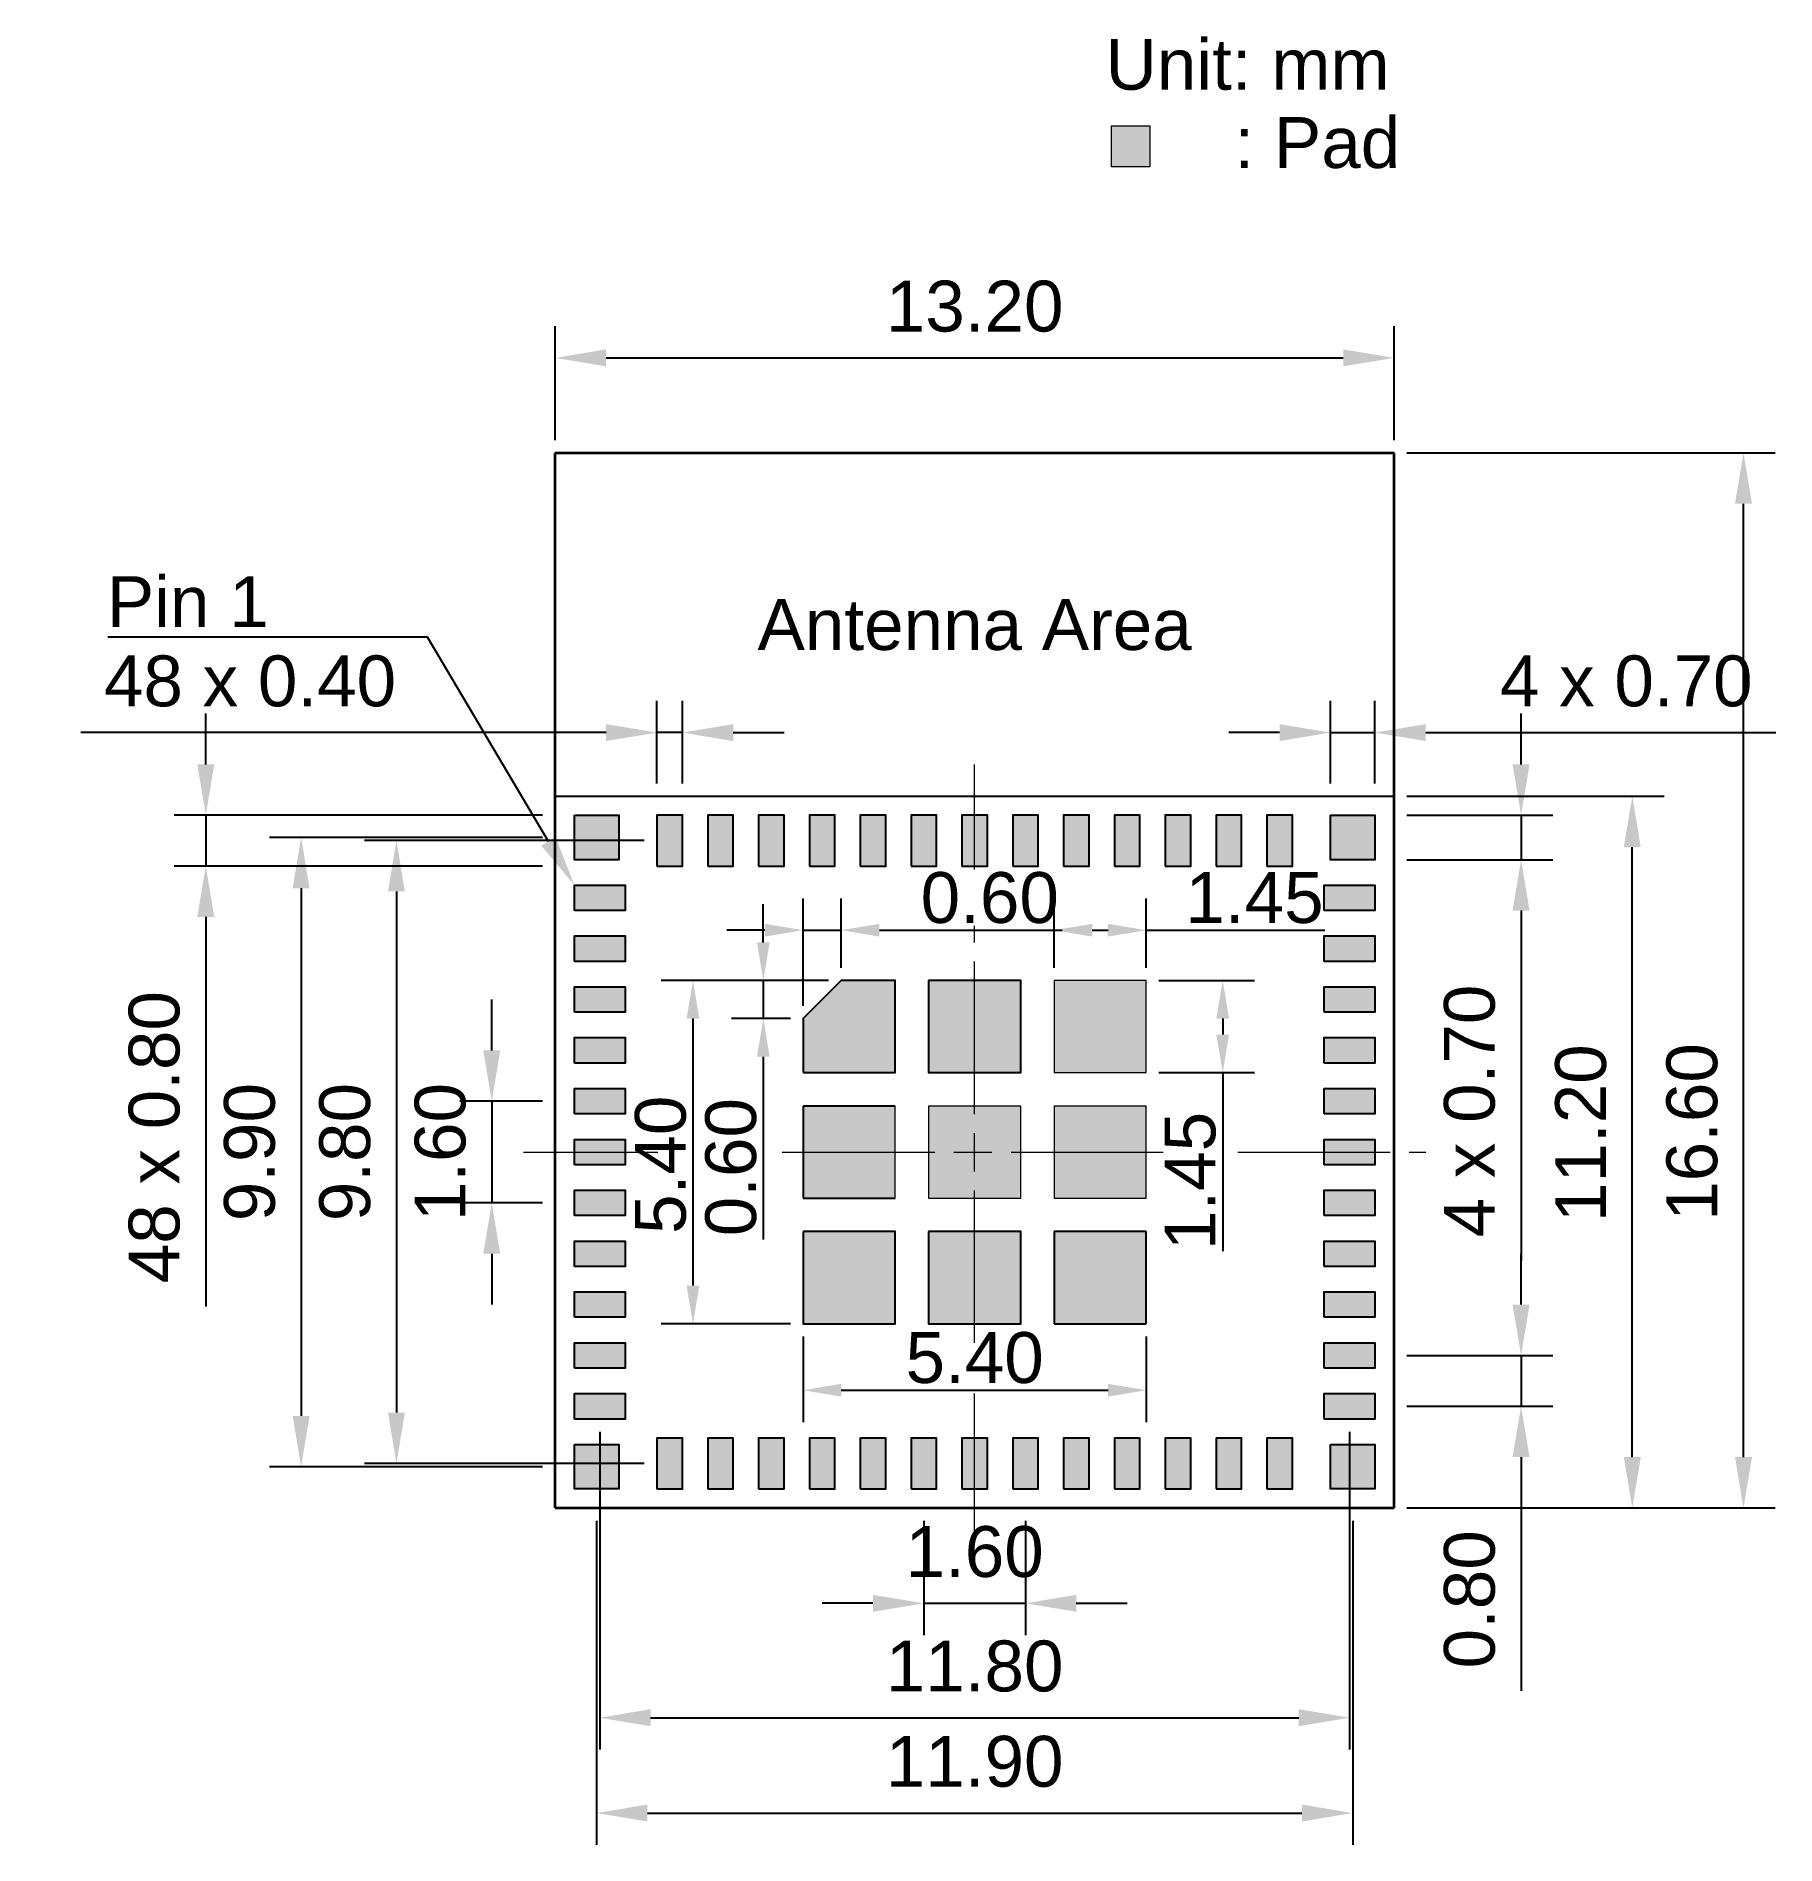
# Model space of a CAD drawing. Header units: millimetres. Extents: x 799.3 to 826.7, y -165.2 to -136.7.
import ezdxf
from ezdxf import colors
from ezdxf.entities.mleader import LeaderData, LeaderLine
from ezdxf.enums import TextEntityAlignment as Align
from ezdxf.math import Vec2, Vec3

# ---------------------------------------------------------------- set-up
doc = ezdxf.new("R2010")
doc.units = ezdxf.units.MM
doc.linetypes.add('ACAD_ISO08W100', pattern=[36, 24, -3, 6, -3])
doc.layers.add('DELETE', color=10, linetype='Continuous')
for name, color, linetype, lineweight in [('图框', 7, 'Continuous', 35), ('点划线', 6, 'ACAD_ISO08W100', 15), ('细实线', 7, 'Continuous', 15)]:
    doc.layers.add(name, color=color, linetype=linetype, lineweight=lineweight)
doc.styles.get("Standard").update_dxf_attribs({"font": 'arial.ttf'})
doc.dimstyles.new('ISO-25', dxfattribs={"dimtxt": 1, "dimasz": 1, "dimexe": 1.25, "dimexo": 0.2, "dimtad": 1, "dimzin": 1, "dimdsep": 46, "dimtxsty": 'Standard', "dimcen": 2.5, "dimadec": 0, "dimazin": 0, "dimtfac": 1, "dimtmove": 0, "dimatfit": 3, "dimfxl": 1, "dimarcsym": 0})

# ---------------------------------------------------------------- blocks, each defined once
blk = doc.blocks.new('*D789')
at = {"layer": 'Defpoints', "color": 0, "transparency": 16777216}
for p in [(807.777, -153.471), (806.477, -155.071), (807.777, -155.071)]:
    blk.add_point(p, dxfattribs=at)
at = {"layer": '细实线', "color": 7, "lineweight": -2, "transparency": 16777216}
for p, q in [((806.477, -152.671), (806.477, -151.871)), ((807.277, -153.471), (805.977, -153.471)), ((806.477, -153.471), (806.477, -155.071)), ((807.277, -155.071), (805.977, -155.071)), ((806.477, -155.871), (806.477, -156.671))]:
    blk.add_line(p, q, dxfattribs=at)
at = {"layer": '细实线', "color": 7, "transparency": 16777216}
for points in [[(806.344, -152.671), (806.61, -152.671), (806.477, -153.471)], [(806.344, -155.871), (806.61, -155.871), (806.477, -155.071)]]:
    blk.add_solid(points, dxfattribs=at)
at = {"layer": '细实线', "color": 7, "transparency": 16777216, "insert": (805.669, -154.271), "char_height": 0.8, "attachment_point": 5, "rotation": 90}
blk.add_mtext('1.60', dxfattribs=at)
blk = doc.blocks.new('*D818')
at = {"layer": 'Defpoints', "color": 0, "transparency": 16777216}
for p in [(820.677, -148.671), (824.427, -148.671), (820.677, -159.871)]:
    blk.add_point(p, dxfattribs=at)
at = {"layer": '细实线', "color": 7, "lineweight": -2, "transparency": 16777216}
for p, q in [((820.877, -148.671), (824.927, -148.671)), ((824.427, -159.071), (824.427, -149.471)), ((820.877, -159.871), (824.927, -159.871))]:
    blk.add_line(p, q, dxfattribs=at)
at = {"layer": '细实线', "color": 7, "transparency": 16777216}
for points in [[(824.294, -149.471), (824.56, -149.471), (824.427, -148.671)], [(824.294, -159.071), (824.56, -159.071), (824.427, -159.871)]]:
    blk.add_solid(points, dxfattribs=at)
at = {"layer": '细实线', "color": 7, "transparency": 16777216, "insert": (823.619, -153.974), "char_height": 0.8, "attachment_point": 5, "rotation": 90}
blk.add_mtext('11.20', dxfattribs=at)
blk = doc.blocks.new('*D790')
at = {"layer": 'Defpoints', "color": 0, "transparency": 16777216}
for p in [(811.977, -151.571), (810.751, -152.171), (811.377, -152.171)]:
    blk.add_point(p, dxfattribs=at)
at = {"layer": '细实线', "color": 7, "lineweight": -2, "transparency": 16777216}
for p, q in [((810.751, -150.971), (810.751, -150.371)), ((811.777, -151.571), (810.251, -151.571)), ((810.751, -151.571), (810.751, -152.171)), ((811.177, -152.171), (810.251, -152.171)), ((810.751, -152.771), (810.751, -155.646))]:
    blk.add_line(p, q, dxfattribs=at)
at = {"layer": '细实线', "color": 7, "transparency": 16777216}
for points in [[(810.651, -150.971), (810.851, -150.971), (810.751, -151.571)], [(810.651, -152.771), (810.851, -152.771), (810.751, -152.171)]]:
    blk.add_solid(points, dxfattribs=at)
at = {"layer": '细实线', "color": 7, "transparency": 16777216, "insert": (810.243, -154.508), "char_height": 0.8, "attachment_point": 5, "rotation": 90}
blk.add_mtext('0.60', dxfattribs=at)
blk = doc.blocks.new('*D791')
at = {"layer": 'Defpoints', "color": 0, "transparency": 16777216}
for p in [(807.777, -149.321), (803.477, -159.221), (807.777, -159.221)]:
    blk.add_point(p, dxfattribs=at)
at = {"layer": '细实线', "color": 7, "lineweight": -2, "transparency": 16777216}
for p, q in [((807.277, -149.321), (802.977, -149.321)), ((803.477, -150.121), (803.477, -158.421)), ((807.277, -159.221), (802.977, -159.221))]:
    blk.add_line(p, q, dxfattribs=at)
at = {"layer": '细实线', "color": 7, "transparency": 16777216}
for points in [[(803.344, -150.121), (803.61, -150.121), (803.477, -149.321)], [(803.344, -158.421), (803.61, -158.421), (803.477, -159.221)]]:
    blk.add_solid(points, dxfattribs=at)
at = {"layer": '细实线', "color": 7, "transparency": 16777216, "insert": (802.669, -154.271), "char_height": 0.8, "attachment_point": 5, "rotation": 90}
blk.add_mtext('9.90', dxfattribs=at)
blk = doc.blocks.new('*D792')
at = {"layer": 'Defpoints', "color": 0, "transparency": 16777216}
for p in [(811.377, -156.971), (816.777, -156.971), (816.777, -158.018)]:
    blk.add_point(p, dxfattribs=at)
at = {"layer": '细实线', "color": 7, "lineweight": -2, "transparency": 16777216}
for p, q in [((811.377, -157.171), (811.377, -158.518)), ((816.777, -157.171), (816.777, -158.518)), ((811.977, -158.018), (816.177, -158.018))]:
    blk.add_line(p, q, dxfattribs=at)
at = {"layer": '细实线', "color": 7, "transparency": 16777216}
for points in [[(811.977, -157.918), (811.977, -158.118), (811.377, -158.018)], [(816.177, -157.918), (816.177, -158.118), (816.777, -158.018)]]:
    blk.add_solid(points, dxfattribs=at)
at = {"layer": '细实线', "color": 7, "transparency": 16777216, "insert": (814.077, -157.51), "char_height": 0.8, "attachment_point": 5}
blk.add_mtext('5.40', dxfattribs=at)
blk = doc.blocks.new('*D793')
at = {"layer": 'Defpoints', "color": 0, "transparency": 16777216}
for p in [(808.127, -159.571), (820.027, -159.571), (820.027, -164.671)]:
    blk.add_point(p, dxfattribs=at)
at = {"layer": '细实线', "color": 7, "lineweight": -2, "transparency": 16777216}
for p, q in [((808.127, -160.071), (808.127, -165.171)), ((820.027, -160.071), (820.027, -165.171)), ((808.927, -164.671), (819.227, -164.671))]:
    blk.add_line(p, q, dxfattribs=at)
at = {"layer": '细实线', "color": 7, "transparency": 16777216}
for points in [[(808.927, -164.537), (808.927, -164.804), (808.127, -164.671)], [(819.227, -164.537), (819.227, -164.804), (820.027, -164.671)]]:
    blk.add_solid(points, dxfattribs=at)
at = {"layer": '细实线', "color": 7, "transparency": 16777216, "insert": (814.077, -163.862), "char_height": 0.8, "attachment_point": 5}
blk.add_mtext('11.90', dxfattribs=at)
blk = doc.blocks.new('*D794')
at = {"layer": 'Defpoints', "color": 0, "transparency": 16777216}
for p in [(813.277, -159.571), (814.877, -159.571), (814.877, -161.371)]:
    blk.add_point(p, dxfattribs=at)
at = {"layer": '细实线', "color": 7, "lineweight": -2, "transparency": 16777216}
for p, q in [((813.277, -160.071), (813.277, -161.871)), ((814.877, -160.071), (814.877, -161.871)), ((812.477, -161.371), (811.677, -161.371)), ((813.277, -161.371), (814.877, -161.371)), ((815.677, -161.371), (816.477, -161.371))]:
    blk.add_line(p, q, dxfattribs=at)
at = {"layer": '细实线', "color": 7, "transparency": 16777216}
for points in [[(812.477, -161.237), (812.477, -161.504), (813.277, -161.371)], [(815.677, -161.237), (815.677, -161.504), (814.877, -161.371)]]:
    blk.add_solid(points, dxfattribs=at)
at = {"layer": '细实线', "color": 7, "transparency": 16777216, "insert": (814.077, -160.562), "char_height": 0.8, "attachment_point": 5}
blk.add_mtext('1.60', dxfattribs=at)
blk = doc.blocks.new('*D819')
at = {"layer": 'Defpoints', "color": 0, "transparency": 16777216}
for p in [(820.677, -141.775), (807.477, -143.271), (820.677, -143.271)]:
    blk.add_point(p, dxfattribs=at)
at = {"layer": '细实线', "color": 7, "lineweight": -2, "transparency": 16777216}
for p, q in [((807.477, -143.071), (807.477, -141.275)), ((820.677, -143.071), (820.677, -141.275)), ((808.277, -141.775), (819.877, -141.775))]:
    blk.add_line(p, q, dxfattribs=at)
at = {"layer": '细实线', "color": 7, "transparency": 16777216}
for points in [[(808.277, -141.641), (808.277, -141.908), (807.477, -141.775)], [(819.877, -141.641), (819.877, -141.908), (820.677, -141.775)]]:
    blk.add_solid(points, dxfattribs=at)
at = {"layer": '细实线', "color": 7, "transparency": 16777216, "insert": (814.077, -140.966), "char_height": 0.8, "attachment_point": 5}
blk.add_mtext('13.20', dxfattribs=at)
blk = doc.blocks.new('*D820')
at = {"layer": 'Defpoints', "color": 0, "transparency": 16777216}
for p in [(820.677, -143.271), (826.177, -143.271), (820.677, -159.871)]:
    blk.add_point(p, dxfattribs=at)
at = {"layer": '细实线', "color": 7, "lineweight": -2, "transparency": 16777216}
for p, q in [((820.877, -143.271), (826.677, -143.271)), ((826.177, -159.071), (826.177, -144.071)), ((820.877, -159.871), (826.677, -159.871))]:
    blk.add_line(p, q, dxfattribs=at)
at = {"layer": '细实线', "color": 7, "transparency": 16777216}
for points in [[(826.044, -144.071), (826.311, -144.071), (826.177, -143.271)], [(826.044, -159.071), (826.311, -159.071), (826.177, -159.871)]]:
    blk.add_solid(points, dxfattribs=at)
at = {"layer": '细实线', "color": 7, "transparency": 16777216, "insert": (825.369, -153.955), "char_height": 0.8, "attachment_point": 5, "rotation": 90}
blk.add_mtext('16.60', dxfattribs=at)
blk = doc.blocks.new('*D795')
at = {"layer": 'Defpoints', "color": 0, "transparency": 16777216}
for p in [(816.777, -151.571), (816.777, -153.021), (817.981, -153.021)]:
    blk.add_point(p, dxfattribs=at)
at = {"layer": '细实线', "color": 7, "lineweight": -2, "transparency": 16777216}
for p, q in [((816.977, -151.571), (818.481, -151.571)), ((817.981, -152.171), (817.981, -152.421)), ((816.977, -153.021), (818.481, -153.021)), ((817.981, -153.021), (817.981, -155.829))]:
    blk.add_line(p, q, dxfattribs=at)
at = {"layer": '细实线', "color": 7, "transparency": 16777216}
for points in [[(817.881, -152.171), (818.081, -152.171), (817.981, -151.571)], [(817.881, -152.421), (818.081, -152.421), (817.981, -153.021)]]:
    blk.add_solid(points, dxfattribs=at)
at = {"layer": '细实线', "color": 7, "transparency": 16777216, "insert": (817.472, -154.725), "char_height": 0.8, "attachment_point": 5, "rotation": 90}
blk.add_mtext('1.45', dxfattribs=at)
blk = doc.blocks.new('*D796')
at = {"layer": 'Defpoints', "color": 0, "transparency": 16777216}
for p in [(811.977, -151.571), (809.644, -156.971), (811.377, -156.971)]:
    blk.add_point(p, dxfattribs=at)
at = {"layer": '细实线', "color": 7, "lineweight": -2, "transparency": 16777216}
for p, q in [((811.777, -151.571), (809.144, -151.571)), ((809.644, -152.171), (809.644, -156.371)), ((811.177, -156.971), (809.144, -156.971))]:
    blk.add_line(p, q, dxfattribs=at)
at = {"layer": '细实线', "color": 7, "transparency": 16777216}
for points in [[(809.544, -152.171), (809.744, -152.171), (809.644, -151.571)], [(809.544, -156.371), (809.744, -156.371), (809.644, -156.971)]]:
    blk.add_solid(points, dxfattribs=at)
at = {"layer": '细实线', "color": 7, "transparency": 16777216, "insert": (809.136, -154.471), "char_height": 0.8, "attachment_point": 5, "rotation": 90}
blk.add_mtext('5.40', dxfattribs=at)
blk = doc.blocks.new('*D797')
at = {"layer": 'Defpoints', "color": 0, "transparency": 16777216}
for p in [(816.777, -150.78), (815.327, -151.571), (816.777, -151.571)]:
    blk.add_point(p, dxfattribs=at)
at = {"layer": '细实线', "color": 7, "lineweight": -2, "transparency": 16777216}
for p, q in [((815.327, -151.371), (815.327, -150.28)), ((816.777, -151.371), (816.777, -150.28)), ((815.927, -150.78), (816.177, -150.78)), ((816.777, -150.78), (819.586, -150.78))]:
    blk.add_line(p, q, dxfattribs=at)
at = {"layer": '细实线', "color": 7, "transparency": 16777216}
for points in [[(815.927, -150.68), (815.927, -150.88), (815.327, -150.78)], [(816.177, -150.68), (816.177, -150.88), (816.777, -150.78)]]:
    blk.add_solid(points, dxfattribs=at)
at = {"layer": '细实线', "color": 7, "transparency": 16777216, "insert": (818.481, -150.272), "char_height": 0.8, "attachment_point": 5}
blk.add_mtext('1.45', dxfattribs=at)
blk = doc.blocks.new('*D798')
at = {"layer": 'Defpoints', "color": 0, "transparency": 16777216}
for p in [(811.977, -150.78), (811.977, -151.571), (811.377, -152.171)]:
    blk.add_point(p, dxfattribs=at)
at = {"layer": '细实线', "color": 7, "lineweight": -2, "transparency": 16777216}
for p, q in [((811.377, -151.971), (811.377, -150.28)), ((811.977, -151.371), (811.977, -150.28)), ((810.777, -150.78), (810.177, -150.78)), ((811.377, -150.78), (811.977, -150.78)), ((812.577, -150.78), (815.452, -150.78))]:
    blk.add_line(p, q, dxfattribs=at)
at = {"layer": '细实线', "color": 7, "transparency": 16777216}
for points in [[(810.777, -150.68), (810.777, -150.88), (811.377, -150.78)], [(812.577, -150.68), (812.577, -150.88), (811.977, -150.78)]]:
    blk.add_solid(points, dxfattribs=at)
at = {"layer": '细实线', "color": 7, "transparency": 16777216, "insert": (814.315, -150.272), "char_height": 0.8, "attachment_point": 5}
blk.add_mtext('0.60', dxfattribs=at)
blk = doc.blocks.new('*D799')
at = {"layer": 'Defpoints', "color": 0, "transparency": 16777216}
for p in [(808.177, -158.471), (819.977, -158.471), (819.977, -163.171)]:
    blk.add_point(p, dxfattribs=at)
at = {"layer": '细实线', "color": 7, "lineweight": -2, "transparency": 16777216}
for p, q in [((808.177, -158.671), (808.177, -163.671)), ((819.977, -158.671), (819.977, -163.671)), ((808.977, -163.171), (819.177, -163.171))]:
    blk.add_line(p, q, dxfattribs=at)
at = {"layer": '细实线', "color": 7, "transparency": 16777216}
for points in [[(808.977, -163.037), (808.977, -163.304), (808.177, -163.171)], [(819.177, -163.037), (819.177, -163.304), (819.977, -163.171)]]:
    blk.add_solid(points, dxfattribs=at)
at = {"layer": '细实线', "color": 7, "transparency": 16777216, "insert": (814.077, -162.362), "char_height": 0.8, "attachment_point": 5}
blk.add_mtext('11.80', dxfattribs=at)
blk = doc.blocks.new('*D800')
at = {"layer": 'Defpoints', "color": 0, "transparency": 16777216}
for p in [(809.077, -149.371), (804.977, -159.171), (809.077, -159.171)]:
    blk.add_point(p, dxfattribs=at)
at = {"layer": '细实线', "color": 7, "lineweight": -2, "transparency": 16777216}
for p, q in [((808.877, -149.371), (804.477, -149.371)), ((804.977, -150.171), (804.977, -158.371)), ((808.877, -159.171), (804.477, -159.171))]:
    blk.add_line(p, q, dxfattribs=at)
at = {"layer": '细实线', "color": 7, "transparency": 16777216}
for points in [[(804.844, -150.171), (805.11, -150.171), (804.977, -149.371)], [(804.844, -158.371), (805.11, -158.371), (804.977, -159.171)]]:
    blk.add_solid(points, dxfattribs=at)
at = {"layer": '细实线', "color": 7, "transparency": 16777216, "insert": (804.168, -154.271), "char_height": 0.8, "attachment_point": 5, "rotation": 90}
blk.add_mtext('9.80', dxfattribs=at)
blk = doc.blocks.new('*D821')
at = {"layer": 'Defpoints', "color": 0, "transparency": 16777216}
for p in [(809.077, -147.671), (809.077, -148.971), (809.477, -148.971)]:
    blk.add_point(p, dxfattribs=at)
at = {"layer": '细实线', "color": 7, "lineweight": -2, "transparency": 16777216}
for p, q in [((809.077, -148.471), (809.077, -147.171)), ((809.477, -148.471), (809.477, -147.171)), ((808.277, -147.671), (800.008, -147.671)), ((809.477, -147.671), (809.077, -147.671)), ((810.277, -147.671), (811.077, -147.671))]:
    blk.add_line(p, q, dxfattribs=at)
at = {"layer": '细实线', "color": 7, "transparency": 16777216}
for points in [[(808.277, -147.538), (808.277, -147.804), (809.077, -147.671)], [(810.277, -147.538), (810.277, -147.804), (809.477, -147.671)]]:
    blk.add_solid(points, dxfattribs=at)
at = {"layer": '细实线', "color": 7, "transparency": 16777216, "insert": (802.673, -146.863), "char_height": 0.8, "attachment_point": 5}
blk.add_mtext('48 x 0.40', dxfattribs=at)
blk = doc.blocks.new('*D822')
at = {"layer": 'Defpoints', "color": 0, "transparency": 16777216}
for p in [(809.077, -148.971), (801.977, -149.771), (809.077, -149.771)]:
    blk.add_point(p, dxfattribs=at)
at = {"layer": '细实线', "color": 7, "lineweight": -2, "transparency": 16777216}
for p, q in [((801.977, -148.171), (801.977, -147.371)), ((807.277, -148.971), (801.477, -148.971)), ((801.977, -148.971), (801.977, -149.771)), ((807.277, -149.771), (801.477, -149.771)), ((801.977, -150.571), (801.977, -156.701))]:
    blk.add_line(p, q, dxfattribs=at)
at = {"layer": '细实线', "color": 7, "transparency": 16777216}
for points in [[(801.843, -148.171), (802.11, -148.171), (801.977, -148.971)], [(801.843, -150.571), (802.11, -150.571), (801.977, -149.771)]]:
    blk.add_solid(points, dxfattribs=at)
at = {"layer": '细实线', "color": 7, "transparency": 16777216, "insert": (801.168, -154.036), "char_height": 0.8, "attachment_point": 5, "rotation": 90}
blk.add_mtext('48 x 0.80', dxfattribs=at)
blk = doc.blocks.new('*D823')
at = {"layer": 'Defpoints', "color": 0, "transparency": 16777216}
for p in [(819.677, -147.671), (819.677, -148.971), (820.377, -148.971)]:
    blk.add_point(p, dxfattribs=at)
at = {"layer": '细实线', "color": 7, "lineweight": -2, "transparency": 16777216}
for p, q in [((819.677, -148.471), (819.677, -147.171)), ((820.377, -148.471), (820.377, -147.171)), ((818.877, -147.671), (818.077, -147.671)), ((819.677, -147.671), (820.377, -147.671)), ((821.177, -147.671), (826.686, -147.671))]:
    blk.add_line(p, q, dxfattribs=at)
at = {"layer": '细实线', "color": 7, "transparency": 16777216}
for points in [[(818.877, -147.538), (818.877, -147.804), (819.677, -147.671)], [(821.177, -147.538), (821.177, -147.804), (820.377, -147.671)]]:
    blk.add_solid(points, dxfattribs=at)
at = {"layer": '细实线', "color": 7, "transparency": 16777216, "insert": (824.332, -146.863), "char_height": 0.8, "attachment_point": 5}
blk.add_mtext('4 x 0.70', dxfattribs=at)
blk = doc.blocks.new('*D824')
at = {"layer": 'Defpoints', "color": 0, "transparency": 16777216}
for p in [(820.377, -148.971), (820.377, -149.671), (822.677, -149.671)]:
    blk.add_point(p, dxfattribs=at)
at = {"layer": '细实线', "color": 7, "lineweight": -2, "transparency": 16777216}
for p, q in [((822.677, -148.171), (822.677, -147.371)), ((820.877, -148.971), (823.177, -148.971)), ((822.677, -148.971), (822.677, -149.671)), ((820.877, -149.671), (823.177, -149.671)), ((822.677, -150.471), (822.677, -155.98))]:
    blk.add_line(p, q, dxfattribs=at)
at = {"layer": '细实线', "color": 7, "transparency": 16777216}
for points in [[(822.543, -148.171), (822.81, -148.171), (822.677, -148.971)], [(822.543, -150.471), (822.81, -150.471), (822.677, -149.671)]]:
    blk.add_solid(points, dxfattribs=at)
at = {"layer": '细实线', "color": 7, "transparency": 16777216, "insert": (821.868, -153.625), "char_height": 0.8, "attachment_point": 5, "rotation": 90}
blk.add_mtext('4 x 0.70', dxfattribs=at)
blk = doc.blocks.new('*D801')
at = {"layer": 'Defpoints', "color": 0, "transparency": 16777216}
for p in [(820.377, -157.471), (820.377, -158.271), (822.677, -158.271)]:
    blk.add_point(p, dxfattribs=at)
at = {"layer": '细实线', "color": 7, "lineweight": -2, "transparency": 16777216}
for p, q in [((822.677, -156.671), (822.677, -155.871)), ((820.877, -157.471), (823.177, -157.471)), ((822.677, -157.471), (822.677, -158.271)), ((820.877, -158.271), (823.177, -158.271)), ((822.677, -159.071), (822.677, -162.746))]:
    blk.add_line(p, q, dxfattribs=at)
at = {"layer": '细实线', "color": 7, "transparency": 16777216}
for points in [[(822.543, -156.671), (822.81, -156.671), (822.677, -157.471)], [(822.543, -159.071), (822.81, -159.071), (822.677, -158.271)]]:
    blk.add_solid(points, dxfattribs=at)
at = {"layer": '细实线', "color": 7, "transparency": 16777216, "insert": (821.868, -161.308), "char_height": 0.8, "attachment_point": 5, "rotation": 90}
blk.add_mtext('0.80', dxfattribs=at)

msp = doc.modelspace()

# ---------------------------------------------------------------- hatches: boundary and pattern name
h = msp.add_hatch(color=256)
h.dxf.hatch_style = 1
h.paths.add_polyline_path([(808.577, -154.071), (807.777, -154.071), (807.777, -154.271), (808.577, -154.271)])
h.paths.add_polyline_path([(820.377, -154.271), (819.577, -154.271), (819.577, -154.471), (820.377, -154.471)])
at = {"layer": '细实线'}
h = msp.add_hatch(color=7, dxfattribs=at)
h.dxf.hatch_style = 1
h.paths.add_polyline_path([(816.231, -138.77), (816.833, -138.77), (816.833, -138.126), (816.231, -138.126)])
at = {"layer": '细实线', "true_color": 0x000000}
h = msp.add_hatch(color=18, dxfattribs=at)
h.dxf.hatch_style = 1
h.paths.add_polyline_path([(809.077, -149.771), (809.477, -149.771), (809.477, -148.971), (809.077, -148.971)])
h.paths.add_polyline_path([(808.477, -148.971), (807.777, -148.971), (807.777, -149.671), (808.477, -149.671)])
h = msp.add_hatch(color=18, dxfattribs=at)
h.dxf.hatch_style = 1
h.paths.add_polyline_path([(809.877, -149.771), (810.277, -149.771), (810.277, -148.971), (809.877, -148.971)])
h.paths.add_polyline_path([(811.077, -148.971), (810.677, -148.971), (810.677, -149.771), (811.077, -149.771)])
h.paths.add_polyline_path([(811.877, -148.971), (811.477, -148.971), (811.477, -149.771), (811.877, -149.771)])
h.paths.add_polyline_path([(812.677, -148.971), (812.277, -148.971), (812.277, -149.771), (812.677, -149.771)])
h.paths.add_polyline_path([(813.477, -148.971), (813.077, -148.971), (813.077, -149.771), (813.477, -149.771)])
h.paths.add_polyline_path([(814.077, -148.971), (813.877, -148.971), (813.877, -149.771), (814.077, -149.771)])
h.paths.add_polyline_path([(814.277, -148.971), (814.077, -148.971), (814.077, -149.771), (814.277, -149.771)])
h.paths.add_polyline_path([(814.677, -149.771), (815.077, -149.771), (815.077, -148.971), (814.677, -148.971)])
h.paths.add_polyline_path([(815.877, -148.971), (815.477, -148.971), (815.477, -149.771), (815.877, -149.771)])
h.paths.add_polyline_path([(816.277, -149.771), (816.677, -149.771), (816.677, -148.971), (816.277, -148.971)])
h.paths.add_polyline_path([(817.077, -149.771), (817.477, -149.771), (817.477, -148.971), (817.077, -148.971)])
h.paths.add_polyline_path([(817.877, -149.771), (818.277, -149.771), (818.277, -148.971), (817.877, -148.971)])
h.paths.add_polyline_path([(818.677, -149.771), (819.077, -149.771), (819.077, -148.971), (818.677, -148.971)])
h.paths.add_polyline_path([(820.377, -149.671), (820.377, -148.971), (819.677, -148.971), (819.677, -149.671)])
h.paths.add_polyline_path([(820.377, -150.471), (820.377, -150.071), (819.577, -150.071), (819.577, -150.471)])
h.paths.add_polyline_path([(820.377, -151.271), (820.377, -150.871), (819.577, -150.871), (819.577, -151.271)])
h.paths.add_polyline_path([(820.377, -152.071), (820.377, -151.671), (819.577, -151.671), (819.577, -152.071)])
h.paths.add_polyline_path([(819.577, -152.47), (819.577, -152.87), (820.377, -152.87), (820.377, -152.47)])
h.paths.add_polyline_path([(820.377, -153.671), (820.377, -153.271), (819.577, -153.271), (819.577, -153.671)])
h.paths.add_polyline_path([(819.577, -154.271), (819.577, -154.471), (820.377, -154.471), (820.377, -154.271)], flags=17)
h.paths.add_polyline_path([(820.377, -154.471), (820.377, -154.071), (819.577, -154.071), (819.577, -154.471)])
h.paths.add_polyline_path([(819.577, -154.871), (819.577, -155.271), (820.377, -155.271), (820.377, -154.871)])
h.paths.add_polyline_path([(820.377, -156.071), (820.377, -155.671), (819.577, -155.671), (819.577, -156.071)])
h.paths.add_polyline_path([(819.677, -159.571), (820.377, -159.571), (820.377, -158.871), (819.677, -158.871)])
h.paths.add_polyline_path([(820.377, -158.471), (820.377, -158.071), (819.577, -158.071), (819.577, -158.471)])
h.paths.add_polyline_path([(820.377, -157.671), (820.377, -157.271), (819.577, -157.271), (819.577, -157.671)])
h.paths.add_polyline_path([(820.377, -156.871), (820.377, -156.471), (819.577, -156.471), (819.577, -156.871)])
h = msp.add_hatch(color=18, dxfattribs=at)
h.dxf.hatch_style = 1
h.paths.add_polyline_path([(807.777, -158.871), (807.777, -159.571), (808.477, -159.571), (808.477, -158.871)])
h.paths.add_polyline_path([(807.777, -158.071), (807.777, -158.471), (808.577, -158.471), (808.577, -158.071)])
h.paths.add_polyline_path([(807.777, -157.27), (807.777, -157.67), (808.577, -157.67), (808.577, -157.27)])
h.paths.add_polyline_path([(808.577, -156.871), (808.577, -156.471), (807.777, -156.471), (807.777, -156.871)])
h.paths.add_polyline_path([(807.777, -155.671), (807.777, -156.071), (808.577, -156.071), (808.577, -155.671)])
h.paths.add_polyline_path([(808.577, -155.271), (808.577, -154.871), (807.777, -154.871), (807.777, -155.271)])
h.paths.add_polyline_path([(808.577, -154.471), (808.577, -154.271), (807.777, -154.271), (807.777, -154.471)])
h.paths.add_polyline_path([(807.777, -153.271), (807.777, -153.671), (808.577, -153.671), (808.577, -153.271)])
h.paths.add_polyline_path([(807.777, -152.47), (807.777, -152.87), (808.577, -152.87), (808.577, -152.47)])
h.paths.add_polyline_path([(807.777, -151.671), (807.777, -152.071), (808.577, -152.071), (808.577, -151.671)])
h.paths.add_polyline_path([(807.777, -150.871), (807.777, -151.271), (808.577, -151.271), (808.577, -150.871)])
h.paths.add_polyline_path([(807.777, -150.071), (807.777, -150.471), (808.577, -150.471), (808.577, -150.071)])
h = msp.add_hatch(color=18, dxfattribs=at)
h.dxf.hatch_style = 1
h.paths.add_polyline_path([(812.827, -153.021), (812.827, -151.571), (811.977, -151.571), (811.377, -152.171), (811.377, -153.021)])
h.paths.add_polyline_path([(814.802, -151.571), (813.352, -151.571), (813.352, -153.021), (814.802, -153.021)])
h.paths.add_polyline_path([(815.327, -153.021), (816.777, -153.021), (816.777, -151.571), (815.327, -151.571)])
h.paths.add_polyline_path([(815.327, -154.996), (816.777, -154.996), (816.777, -153.546), (815.327, -153.546)])
h.paths.add_polyline_path([(814.802, -153.546), (813.352, -153.546), (813.352, -154.996), (814.802, -154.996)])
h.paths.add_polyline_path([(811.377, -154.996), (812.827, -154.996), (812.827, -153.546), (811.377, -153.546)])
h.paths.add_polyline_path([(811.377, -155.521), (811.377, -156.971), (812.827, -156.971), (812.827, -155.521)])
h.paths.add_polyline_path([(813.352, -156.971), (814.802, -156.971), (814.802, -155.521), (813.352, -155.521)])
h.paths.add_polyline_path([(815.327, -156.971), (816.777, -156.971), (816.777, -155.521), (815.327, -155.521)])
h = msp.add_hatch(color=18, dxfattribs=at)
h.dxf.hatch_style = 1
h.paths.add_polyline_path([(809.077, -159.571), (809.477, -159.571), (809.477, -158.771), (809.077, -158.771)])
h.paths.add_polyline_path([(810.277, -158.771), (809.877, -158.771), (809.877, -159.571), (810.277, -159.571)])
h.paths.add_polyline_path([(810.677, -159.571), (811.077, -159.571), (811.077, -158.771), (810.677, -158.771)])
h.paths.add_polyline_path([(811.477, -159.571), (811.877, -159.571), (811.877, -158.771), (811.477, -158.771)])
h.paths.add_polyline_path([(812.677, -158.771), (812.277, -158.771), (812.277, -159.571), (812.677, -159.571)])
h.paths.add_polyline_path([(813.077, -159.571), (813.477, -159.571), (813.477, -158.771), (813.077, -158.771)])
h.paths.add_polyline_path([(813.877, -159.571), (814.077, -159.571), (814.077, -158.771), (813.877, -158.771)], flags=17)
h.paths.add_polyline_path([(814.277, -158.771), (813.877, -158.771), (813.877, -159.571), (814.277, -159.571)])
h.paths.add_polyline_path([(814.677, -159.571), (815.077, -159.571), (815.077, -158.771), (814.677, -158.771)])
h.paths.add_polyline_path([(815.877, -158.771), (815.477, -158.771), (815.477, -159.571), (815.877, -159.571)])
h.paths.add_polyline_path([(816.277, -159.571), (816.677, -159.571), (816.677, -158.771), (816.277, -158.771)])
h.paths.add_polyline_path([(817.077, -159.571), (817.477, -159.571), (817.477, -158.771), (817.077, -158.771)])
h.paths.add_polyline_path([(817.877, -159.571), (818.277, -159.571), (818.277, -158.771), (817.877, -158.771)])
h.paths.add_polyline_path([(819.077, -158.771), (818.677, -158.771), (818.677, -159.571), (819.077, -159.571)])
h = msp.add_hatch(color=18, dxfattribs=at)
h.dxf.hatch_style = 1
h.paths.add_polyline_path([(813.877, -159.571), (814.077, -159.571), (814.077, -158.771), (813.877, -158.771)])
h = msp.add_hatch(color=18, dxfattribs=at)
h.dxf.hatch_style = 1
h.paths.add_polyline_path([(814.277, -158.771), (813.877, -158.771), (813.877, -159.571), (814.277, -159.571)])

# ---------------------------------------------------------------- linework, layer by layer
at = {"layer": 'DELETE', "color": 0}
for p, q in [((807.477, -148.671), (820.677, -148.671)), ((811.377, -153.546), (811.377, -154.996)), ((812.827, -153.546), (811.377, -153.546)), ((811.377, -153.546), (811.377, -153.546)), ((811.377, -154.996), (812.827, -154.996)), ((815.327, -155.521), (815.327, -155.521)), ((815.327, -155.521), (815.327, -156.971)), ((816.777, -155.521), (815.327, -155.521)), ((816.777, -156.971), (816.777, -155.521)), ((815.327, -156.971), (816.777, -156.971))]:
    msp.add_line(p, q, dxfattribs=at)
for points in [[(807.777, -148.971), (808.477, -148.971), (808.477, -149.671), (807.777, -149.671)], [(809.077, -149.771), (809.477, -149.771), (809.477, -148.971), (809.077, -148.971)], [(809.877, -149.771), (810.277, -149.771), (810.277, -148.971), (809.877, -148.971)], [(810.677, -149.771), (811.077, -149.771), (811.077, -148.971), (810.677, -148.971)], [(811.477, -149.771), (811.877, -149.771), (811.877, -148.971), (811.477, -148.971)], [(812.277, -149.771), (812.677, -149.771), (812.677, -148.971), (812.277, -148.971)], [(813.077, -149.771), (813.477, -149.771), (813.477, -148.971), (813.077, -148.971)], [(813.877, -149.771), (814.277, -149.771), (814.277, -148.971), (813.877, -148.971)], [(814.677, -149.771), (815.077, -149.771), (815.077, -148.971), (814.677, -148.971)], [(815.477, -149.771), (815.877, -149.771), (815.877, -148.971), (815.477, -148.971)], [(816.277, -149.771), (816.677, -149.771), (816.677, -148.971), (816.277, -148.971)], [(817.077, -149.771), (817.477, -149.771), (817.477, -148.971), (817.077, -148.971)], [(817.877, -149.771), (818.277, -149.771), (818.277, -148.971), (817.877, -148.971)], [(818.677, -149.771), (819.077, -149.771), (819.077, -148.971), (818.677, -148.971)], [(819.677, -148.971), (820.377, -148.971), (820.377, -149.671), (819.677, -149.671)], [(807.777, -150.471), (807.777, -150.071), (808.577, -150.071), (808.577, -150.471)], [(819.577, -150.471), (819.577, -150.071), (820.377, -150.071), (820.377, -150.471)], [(807.777, -151.271), (807.777, -150.871), (808.577, -150.871), (808.577, -151.271)], [(819.577, -151.271), (819.577, -150.871), (820.377, -150.871), (820.377, -151.271)], [(807.777, -152.071), (807.777, -151.671), (808.577, -151.671), (808.577, -152.071)], [(811.377, -153.021), (812.827, -153.021), (812.827, -151.571), (811.977, -151.571), (811.377, -152.171)], [(813.352, -151.571), (813.352, -153.021), (814.802, -153.021), (814.802, -151.571), (813.352, -151.571)], [(819.577, -152.071), (819.577, -151.671), (820.377, -151.671), (820.377, -152.071)], [(807.777, -152.87), (807.777, -152.47), (808.577, -152.47), (808.577, -152.87)], [(819.577, -152.87), (819.577, -152.47), (820.377, -152.47), (820.377, -152.87)], [(807.777, -153.671), (807.777, -153.271), (808.577, -153.271), (808.577, -153.671)], [(819.577, -153.671), (819.577, -153.271), (820.377, -153.271), (820.377, -153.671)], [(807.777, -154.471), (807.777, -154.071), (808.577, -154.071), (808.577, -154.471)], [(819.577, -154.471), (819.577, -154.071), (820.377, -154.071), (820.377, -154.471)], [(807.777, -155.271), (807.777, -154.871), (808.577, -154.871), (808.577, -155.271)], [(819.577, -155.271), (819.577, -154.871), (820.377, -154.871), (820.377, -155.271)], [(811.377, -155.521), (811.377, -156.971), (812.827, -156.971), (812.827, -155.521), (811.377, -155.521)], [(813.352, -155.521), (813.352, -156.971), (814.802, -156.971), (814.802, -155.521), (813.352, -155.521)], [(807.777, -156.071), (807.777, -155.671), (808.577, -155.671), (808.577, -156.071)], [(819.577, -156.071), (819.577, -155.671), (820.377, -155.671), (820.377, -156.071)], [(807.777, -156.871), (807.777, -156.471), (808.577, -156.471), (808.577, -156.871)], [(819.577, -156.871), (819.577, -156.471), (820.377, -156.471), (820.377, -156.871)], [(807.777, -157.67), (807.777, -157.27), (808.577, -157.27), (808.577, -157.67)], [(819.577, -157.671), (819.577, -157.271), (820.377, -157.271), (820.377, -157.671)], [(807.777, -158.471), (807.777, -158.071), (808.577, -158.071), (808.577, -158.471)], [(819.577, -158.471), (819.577, -158.071), (820.377, -158.071), (820.377, -158.471)], [(809.077, -159.571), (809.477, -159.571), (809.477, -158.771), (809.077, -158.771)], [(809.877, -159.571), (810.277, -159.571), (810.277, -158.771), (809.877, -158.771)], [(810.677, -159.571), (811.077, -159.571), (811.077, -158.771), (810.677, -158.771)], [(811.477, -159.571), (811.877, -159.571), (811.877, -158.771), (811.477, -158.771)], [(812.277, -159.571), (812.677, -159.571), (812.677, -158.771), (812.277, -158.771)], [(813.077, -159.571), (813.477, -159.571), (813.477, -158.771), (813.077, -158.771)], [(813.877, -159.571), (814.277, -159.571), (814.277, -158.771), (813.877, -158.771)], [(814.677, -159.571), (815.077, -159.571), (815.077, -158.771), (814.677, -158.771)], [(815.477, -159.571), (815.877, -159.571), (815.877, -158.771), (815.477, -158.771)], [(816.277, -159.571), (816.677, -159.571), (816.677, -158.771), (816.277, -158.771)], [(817.077, -159.571), (817.477, -159.571), (817.477, -158.771), (817.077, -158.771)], [(817.877, -159.571), (818.277, -159.571), (818.277, -158.771), (817.877, -158.771)], [(818.677, -159.571), (819.077, -159.571), (819.077, -158.771), (818.677, -158.771)], [(807.777, -158.871), (808.477, -158.871), (808.477, -159.571), (807.777, -159.571)], [(819.677, -158.871), (820.377, -158.871), (820.377, -159.571), (819.677, -159.571)]]:
    msp.add_lwpolyline(points, close=True, dxfattribs=at)
at = {"layer": '图框'}
for p, q in [((807.477, -159.871), (807.477, -143.271)), ((807.477, -143.271), (820.677, -143.271)), ((820.677, -159.871), (820.677, -143.271)), ((807.477, -159.871), (820.677, -159.871))]:
    msp.add_line(p, q, dxfattribs=at)
at = {"layer": '点划线', "color": 7, "ltscale": 0.1}
for p, q in [((814.077, -149.826), (814.077, -148.171)), ((814.077, -157.274), (814.077, -150.713)), ((809.058, -154.271), (809.092, -154.271)), ((811.05, -154.271), (817.01, -154.271)), ((817.01, -154.271), (817.044, -154.271)), ((818.217, -154.271), (821.177, -154.271)), ((814.077, -160.371), (814.077, -158.072))]:
    msp.add_line(p, q, dxfattribs=at)
at = {"layer": '细实线', "color": 18, "true_color": 0x000000}
msp.add_line((812.827, -154.996), (812.827, -153.546), dxfattribs=at)
at = {"layer": '细实线', "color": 7}
msp.add_line((806.977, -154.271), (809.058, -154.271), dxfattribs=at)
msp.add_lwpolyline([(816.231, -138.126), (816.833, -138.126), (816.833, -138.77), (816.231, -138.77)], close=True, dxfattribs=at)
at = {"layer": '细实线', "color": 18, "true_color": 0x000000}
for points in [[(815.327, -151.571), (815.327, -153.021), (816.777, -153.021), (816.777, -151.571), (815.327, -151.571)], [(813.352, -153.546), (813.352, -154.996), (814.802, -154.996), (814.802, -153.546), (813.352, -153.546)], [(815.327, -153.546), (815.327, -154.996), (816.777, -154.996), (816.777, -153.546), (815.327, -153.546)]]:
    msp.add_lwpolyline(points, close=True, dxfattribs=at)

# ---------------------------------------------------------------- texts
at = {"color": 7}
for s, p in [('Unit: mm', (816.138, -137.556)), (': Pad', (818.166, -138.787))]:
    msp.add_text(s, height=0.8, dxfattribs=at).set_placement(p)
msp.add_text('Antenna Area', height=0.8, dxfattribs=at).set_placement((814.077, -145.971), align=Align.MIDDLE_CENTER)

# ---------------------------------------------------------------- dimensions: what is measured, and where the dimension line sits
at = {"layer": '细实线', "color": 7}
for base, p1, p2, picture, middle in [((820.677, -141.775), (807.477, -143.271), (820.677, -143.271), '*D819', (814.077, -140.966)), ((819.977, -163.171), (808.177, -158.471), (819.977, -158.471), '*D799', (814.077, -162.362))]:
    dim = msp.add_linear_dim(base=base, p1=p1, p2=p2, dimstyle='ISO-25', override={"dimtxt": 0.8, "dimasz": 0.8, "dimexe": 0.5, "dimexo": 0.2, "dimgap": 0.4, "dimdec": 2, "dimclrd": 7, "dimclre": 7, "dimclrt": 7}, dxfattribs=at)
    dim.commit()
    dim.dimension.update_dxf_attribs({"geometry": picture, "text_midpoint": middle})
for base, p1, p2, override, picture, middle in [((826.177, -143.271), (820.677, -159.871), (820.677, -143.271), {"dimtxt": 0.8, "dimasz": 0.8, "dimexe": 0.5, "dimexo": 0.2, "dimgap": 0.4, "dimdec": 2, "dimclrd": 7, "dimclre": 7, "dimclrt": 7}, '*D820', (826.177, -153.955)), ((801.977, -149.771), (809.077, -148.971), (809.077, -149.771), {"dimtxt": 0.8, "dimasz": 0.8, "dimexe": 0.5, "dimexo": 1.8, "dimgap": 0.4, "dimdec": 2, "dimpost": '48 x <>', "dimclrd": 7, "dimclre": 7, "dimclrt": 7}, '*D822', (801.977, -154.036)), ((822.677, -149.671), (820.377, -148.971), (820.377, -149.671), {"dimtxt": 0.8, "dimasz": 0.8, "dimexe": 0.5, "dimexo": 0.5, "dimgap": 0.4, "dimdec": 2, "dimpost": '4 x <>', "dimclrd": 7, "dimclre": 7, "dimclrt": 7}, '*D824', (822.677, -153.625)), ((824.427, -148.671), (820.677, -159.871), (820.677, -148.671), {"dimtxt": 0.8, "dimasz": 0.8, "dimexe": 0.5, "dimexo": 0.2, "dimgap": 0.4, "dimdec": 2, "dimclrd": 7, "dimclre": 7, "dimclrt": 7}, '*D818', (824.427, -153.974)), ((803.477, -159.221), (807.777, -149.321), (807.777, -159.221), {"dimtxt": 0.8, "dimasz": 0.8, "dimexe": 0.5, "dimexo": 0.5, "dimgap": 0.4, "dimdec": 2, "dimclrd": 7, "dimclre": 7, "dimclrt": 7}, '*D791', (803.477, -154.271)), ((810.751, -152.171), (811.977, -151.571), (811.377, -152.171), {"dimtxt": 0.8, "dimasz": 0.6, "dimexe": 0.5, "dimexo": 0.2, "dimgap": 0.1, "dimclrd": 7, "dimclre": 7, "dimclrt": 7}, '*D790', (810.751, -154.508)), ((809.644, -156.971), (811.977, -151.571), (811.377, -156.971), {"dimtxt": 0.8, "dimasz": 0.6, "dimexe": 0.5, "dimexo": 0.2, "dimgap": 0.1, "dimclrd": 7, "dimclre": 7, "dimclrt": 7}, '*D796', (809.644, -154.471)), ((817.981, -153.021), (816.777, -151.571), (816.777, -153.021), {"dimtxt": 0.8, "dimasz": 0.6, "dimexe": 0.5, "dimexo": 0.2, "dimgap": 0.1, "dimclrd": 7, "dimclre": 7, "dimclrt": 7}, '*D795', (817.981, -154.725)), ((806.477, -155.071), (807.777, -153.471), (807.777, -155.071), {"dimtxt": 0.8, "dimasz": 0.8, "dimexe": 0.5, "dimexo": 0.5, "dimgap": 0.4, "dimdec": 2, "dimclrd": 7, "dimclre": 7, "dimclrt": 7}, '*D789', (806.477, -154.271))]:
    dim = msp.add_linear_dim(base=base, p1=p1, p2=p2, angle=90, dimstyle='ISO-25', override=override, dxfattribs=at)
    dim.commit()
    dim.dimension.update_dxf_attribs({"geometry": picture, "text_midpoint": middle, "dimtype": 160})
for base, p1, p2, override, picture, middle in [((809.077, -147.671), (809.477, -148.971), (809.077, -148.971), {"dimtxt": 0.8, "dimasz": 0.8, "dimexe": 0.5, "dimexo": 0.5, "dimgap": 0.4, "dimdec": 2, "dimpost": '48 x <>', "dimclrd": 7, "dimclre": 7, "dimclrt": 7}, '*D821', (802.673, -147.671)), ((819.677, -147.671), (820.377, -148.971), (819.677, -148.971), {"dimtxt": 0.8, "dimasz": 0.8, "dimexe": 0.5, "dimexo": 0.5, "dimgap": 0.4, "dimdec": 2, "dimpost": '4 x <>', "dimclrd": 7, "dimclre": 7, "dimclrt": 7}, '*D823', (824.332, -147.671)), ((811.977, -150.78), (811.377, -152.171), (811.977, -151.571), {"dimtxt": 0.8, "dimasz": 0.6, "dimexe": 0.5, "dimexo": 0.2, "dimgap": 0.1, "dimclrd": 7, "dimclre": 7, "dimclrt": 7}, '*D798', (814.315, -150.78)), ((816.777, -150.78), (815.327, -151.571), (816.777, -151.571), {"dimtxt": 0.8, "dimasz": 0.6, "dimexe": 0.5, "dimexo": 0.2, "dimgap": 0.1, "dimclrd": 7, "dimclre": 7, "dimclrt": 7}, '*D797', (818.481, -150.78)), ((816.777, -158.018), (811.377, -156.971), (816.777, -156.971), {"dimtxt": 0.8, "dimasz": 0.6, "dimexe": 0.5, "dimexo": 0.2, "dimgap": 0.1, "dimclrd": 7, "dimclre": 7, "dimclrt": 7}, '*D792', (814.077, -158.018)), ((820.027, -164.671), (808.127, -159.571), (820.027, -159.571), {"dimtxt": 0.8, "dimasz": 0.8, "dimexe": 0.5, "dimexo": 0.5, "dimgap": 0.4, "dimdec": 2, "dimclrd": 7, "dimclre": 7, "dimclrt": 7}, '*D793', (814.077, -164.671)), ((814.877, -161.371), (813.277, -159.571), (814.877, -159.571), {"dimtxt": 0.8, "dimasz": 0.8, "dimexe": 0.5, "dimexo": 0.5, "dimgap": 0.4, "dimdec": 2, "dimclrd": 7, "dimclre": 7, "dimclrt": 7}, '*D794', (814.077, -161.371))]:
    dim = msp.add_linear_dim(base=base, p1=p1, p2=p2, dimstyle='ISO-25', override=override, dxfattribs=at)
    dim.commit()
    dim.dimension.update_dxf_attribs({"geometry": picture, "text_midpoint": middle, "dimtype": 160})
for base, p1, p2, override, picture, middle in [((804.977, -159.171), (809.077, -149.371), (809.077, -159.171), {"dimtxt": 0.8, "dimasz": 0.8, "dimexe": 0.5, "dimexo": 0.2, "dimgap": 0.4, "dimdec": 2, "dimclrd": 7, "dimclre": 7, "dimclrt": 7}, '*D800', (804.168, -154.271)), ((822.677, -158.271), (820.377, -157.471), (820.377, -158.271), {"dimtxt": 0.8, "dimasz": 0.8, "dimexe": 0.5, "dimexo": 0.5, "dimgap": 0.4, "dimdec": 2, "dimclrd": 7, "dimclre": 7, "dimclrt": 7}, '*D801', (821.868, -161.308))]:
    dim = msp.add_linear_dim(base=base, p1=p1, p2=p2, angle=90, dimstyle='ISO-25', override=override, dxfattribs=at)
    dim.commit()
    dim.dimension.update_dxf_attribs({"geometry": picture, "text_midpoint": middle})

# ---------------------------------------------------------------- leaders
ml = msp.add_multileader_mtext('Standard', dxfattribs=at)
ml.set_content('Pin 1', color=7)
ml.set_leader_properties(color=7)
ml.build(insert=Vec2(0, 0))
ml.multileader.update_dxf_attribs({"text_left_attachment_type": 6, "text_right_attachment_type": 6, "dogleg_length": 1.5, "arrow_head_size": 0.8})
ctx = ml.context
ctx.base_point, ctx.char_height, ctx.arrow_head_size, ctx.landing_gap_size, ctx.plane_origin = Vec3(799.711, -146.171), 0.8, 0.8, 1, Vec3(807.777, -150.071)
ctx.left_attachment, ctx.right_attachment, ctx.text_align_type = 6, 6, 2
notes = []
notes.append((ctx, [(0, (1, 1, 0), (805.466, -146.171), (-1, 0), 1.5, [(0, [(807.777, -150.071)], 0, [])])]))
ctx.mtext.insert, ctx.mtext.alignment, ctx.mtext.flow_direction = Vec3(802.966, -145.211), 3, 5
for ctx, leaders in notes:
    for number, flags, end, landing, length, lines in leaders:
        leader = LeaderData()
        leader.index, (leader.has_last_leader_line, leader.has_dogleg_vector, leader.attachment_direction) = number, flags
        leader.last_leader_point, leader.dogleg_vector, leader.dogleg_length = Vec3(end), Vec3(landing), length
        for number, points, colour, breaks in lines:
            line = LeaderLine()
            line.index, line.vertices, line.color, line.breaks = number, Vec3.list(points), colors.encode_raw_color(colour), breaks
            leader.lines.append(line)
        ctx.leaders.append(leader)

doc.saveas('drawing.dxf')
